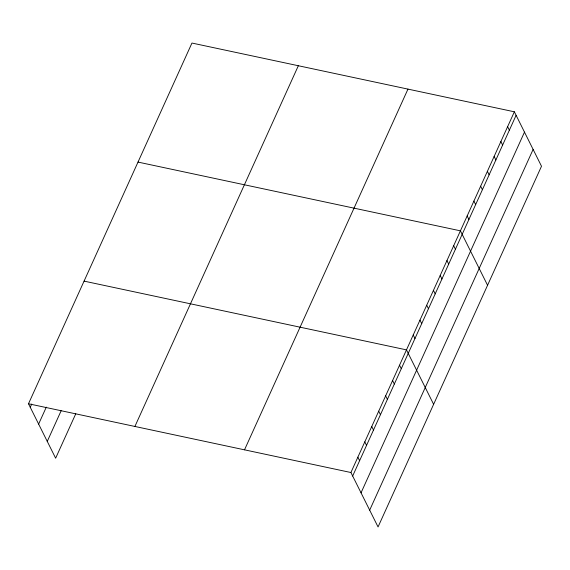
<?xml version="1.0" encoding="UTF-8"?>
<svg xmlns="http://www.w3.org/2000/svg" width="570" height="570" viewBox="0 0 570 570"><rect width="100%" height="100%" fill="white"/><g stroke="black" fill="none" stroke-linecap="round" stroke-linejoin="round"><path stroke-width="0.85" d="M75.746 413.82L55.639 458.202L28.5 403.767L191.947 43.049L514.361 111.798L541.5 166.233L378.053 526.951L350.913 472.516L514.361 111.798M30.246 407.272L31.713 404.045M38.625 424.08L46.305 407.137M47.26 441.394L61.154 410.735M134.898 426.453L298.345 65.735M244.516 449.83L407.963 89.112M352.659 476.028L516.106 115.311M361.038 492.829L524.486 132.112M369.674 510.15L533.121 149.425M138.011 162.087L460.425 230.836L487.564 285.271M84.075 281.124L406.481 349.873L433.62 404.308M28.5 403.767L350.913 472.516M507.621 126.683L509.366 130.188M500.873 141.56L502.626 145.065M494.133 156.436L495.886 159.949M487.393 171.321L489.138 174.826M480.645 186.198L482.398 189.703M473.905 201.075L475.658 204.587M467.165 215.959L468.911 219.464M453.677 245.72L455.43 249.225M446.937 260.597L448.69 264.102M440.197 275.474L441.942 278.987M433.449 290.358L435.202 293.863M426.709 305.235L428.462 308.74M419.969 320.112L421.714 323.625M413.229 334.996L414.974 338.502M399.534 365.206L401.287 368.712M392.588 380.532L394.34 384.045M385.641 395.865L387.393 399.37M378.701 411.198L380.447 414.703M371.754 426.524L373.5 430.036M364.807 441.857L366.553 445.362M357.86 457.19L359.606 460.695"/></g></svg>
